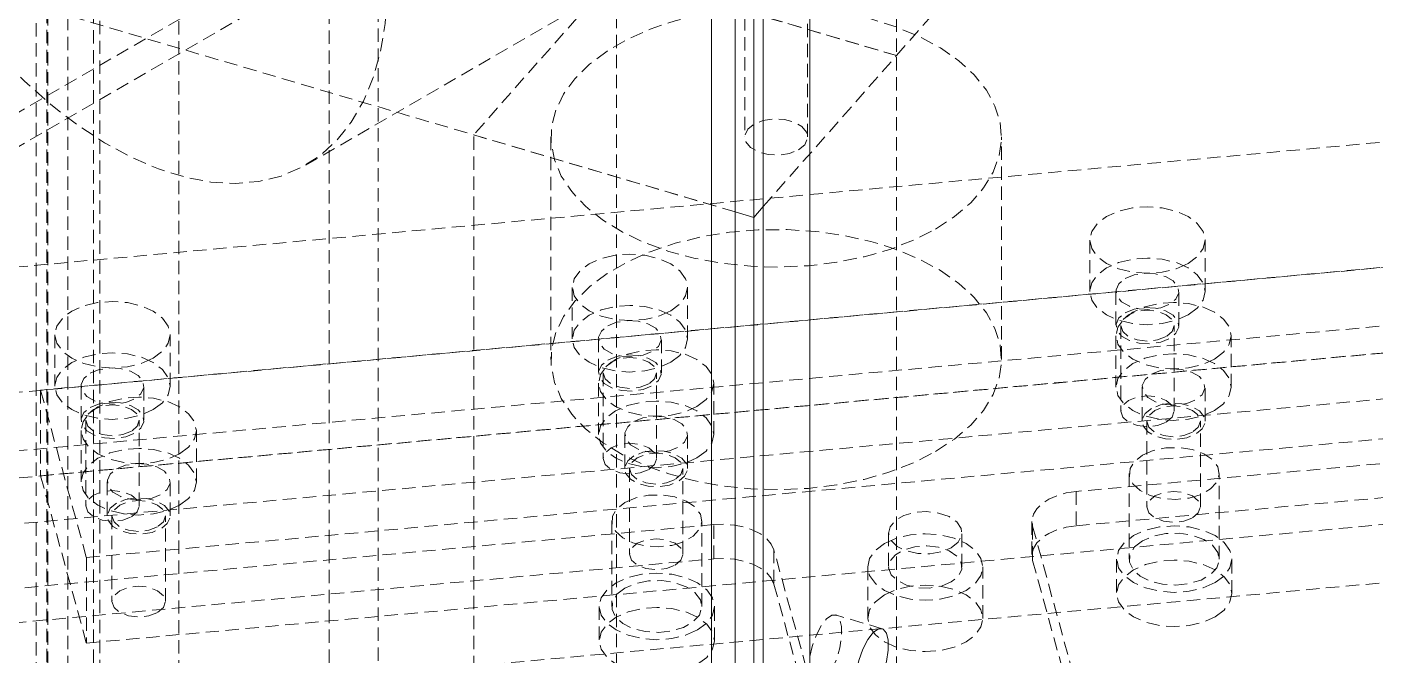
# Model space of a CAD drawing. Header units: millimetres. Extents: x 1529 to 6255, y 1713 to 5797.
# Drawn here: x 5750.1 to 5878.8, y 4318.6 to 4378.5 of the extents above; entities that cross this region are included whole.
import ezdxf

# ---------------------------------------------------------------- set-up
doc = ezdxf.new("R2010")
doc.units = ezdxf.units.MM
doc.linetypes.add('HIDDEN', pattern=[1.905, 1.27, -0.635])

msp = doc.modelspace()

# ---------------------------------------------------------------- linework, layer by layer
at = {"color": 7, "linetype": 'HIDDEN', "lineweight": 0}
for p, q in [((5757.049, 4103.473), (5757.049, 4671.785)), ((5778.944, 4165.406), (5778.944, 4671.662)), ((5751.999, 4102.614), (5751.999, 4670.927)), ((5752.111, 4671.334), (5752.111, 4103.021)), ((5756.454, 4669.616), (5756.454, 4101.304)), ((5783.637, 4654.556), (5783.637, 4148.301)), ((5754.007, 4651.847), (5754.007, 4145.592)), ((5764.616, 4103.432), (5764.616, 4609.687)), ((5750.997, 4088.001), (5750.997, 4594.256)), ((5833.096, 4375.736), (5969.293, 4530.046)), ((5833.096, 4375.736), (5588.069, 4447.809)), ((5817.694, 4360.829), (5574.449, 4432.378)), ((5833.096, 4400.232), (5833.096, 4375.736)), ((5818.614, 4390.834), (5818.614, 4367.971)), ((5824.614, 4367.971), (5824.614, 4390.834)), ((5694.335, 4338.59), (5772.116, 4383.492)), ((5806.366, 4383.598), (5792.746, 4368.167)), ((5806.366, 4383.598), (5833.096, 4375.736)), ((5806.366, 3877.343), (5806.366, 4383.598)), ((5776.723, 4365.294), (5805.007, 4381.622)), ((5694.335, 4335.323), (5772.116, 4380.226)), ((5697.69, 4350.857), (5969.305, 4375.691)), ((5820.384, 4361.334), (5833.096, 4375.736)), ((5833.096, 3869.481), (5833.096, 4375.736)), ((5792.746, 4368.167), (5817.694, 4360.829)), ((5792.746, 3861.912), (5792.746, 4368.167)), ((5800.114, 4367.971), (5800.114, 4346.74)), ((5843.114, 4346.74), (5843.114, 4367.971)), ((5965.949, 4363.425), (5694.335, 4338.591)), ((5960.796, 4362.972), (5751.406, 4343.826)), ((5973.998, 4358.586), (5702.383, 4333.751)), ((5851.54, 4358.143), (5851.54, 4353.244)), ((5862.54, 4353.244), (5862.54, 4358.143)), ((5694.335, 4330.425), (5965.949, 4355.26)), ((5751.406, 4335.661), (5960.796, 4354.806)), ((5802.155, 4353.628), (5802.155, 4348.729)), ((5813.155, 4348.729), (5813.155, 4353.628)), ((5854.04, 4353.244), (5854.04, 4349.978)), ((5860.04, 4349.978), (5860.04, 4353.244)), ((5969.305, 4351.195), (5697.69, 4326.36)), ((5854.49, 4349.978), (5854.49, 4341.812)), ((5859.59, 4341.813), (5859.59, 4349.978)), ((5752.771, 4349.113), (5752.771, 4344.213)), ((5763.771, 4344.213), (5763.771, 4349.113)), ((5804.655, 4348.729), (5804.655, 4345.463)), ((5810.655, 4345.463), (5810.655, 4348.729)), ((5854.043, 4349.02), (5854.043, 4344.121)), ((5865.043, 4344.121), (5865.043, 4349.02)), ((5755.786, 4327.861), (5965.176, 4347.007)), ((5805.105, 4345.463), (5805.105, 4337.297)), ((5810.205, 4337.297), (5810.205, 4345.463)), ((5751.406, 4343.826), (5755.786, 4327.861)), ((5751.406, 4343.826), (5751.406, 4335.661)), ((5755.271, 4344.213), (5755.271, 4340.947)), ((5761.271, 4340.947), (5761.271, 4344.213)), ((5804.658, 4344.505), (5804.658, 4339.606)), ((5815.658, 4339.606), (5815.658, 4344.505)), ((5958.888, 4344.094), (5850.242, 4334.16)), ((5856.543, 4344.121), (5856.543, 4340.855)), ((5862.543, 4340.855), (5862.543, 4344.121)), ((5755.721, 4340.947), (5755.721, 4332.782)), ((5760.821, 4332.782), (5760.821, 4340.947)), ((5755.274, 4339.99), (5755.274, 4335.09)), ((5766.274, 4335.09), (5766.274, 4339.99)), ((5807.158, 4339.606), (5807.158, 4336.34)), ((5813.158, 4336.34), (5813.158, 4339.606)), ((5850.242, 4330.894), (5958.888, 4340.828)), ((5856.993, 4340.855), (5856.993, 4332.69)), ((5862.093, 4332.69), (5862.093, 4340.855)), ((5755.786, 4319.696), (5965.176, 4338.841)), ((5807.608, 4336.34), (5807.608, 4328.174)), ((5812.708, 4328.174), (5812.708, 4336.34)), ((5855.305, 4335.875), (5855.305, 4327.71)), ((5863.905, 4327.71), (5863.905, 4335.875)), ((5751.406, 4335.661), (5755.786, 4319.696)), ((5757.774, 4335.09), (5757.774, 4331.824)), ((5763.774, 4331.824), (5763.774, 4335.09)), ((5973.998, 4334.09), (5702.383, 4309.255)), ((5850.242, 4334.16), (5850.242, 4330.894)), ((5815.673, 4330.999), (5707.028, 4321.065)), ((5758.224, 4331.824), (5758.224, 4323.659)), ((5763.324, 4323.659), (5763.324, 4331.824)), ((5805.921, 4331.36), (5805.921, 4323.195)), ((5814.521, 4323.195), (5814.521, 4331.36)), ((5815.673, 4327.733), (5815.673, 4330.999)), ((5846.024, 4331.309), (5846.024, 4328.043)), ((5846.086, 4330.857), (5863.294, 4268.138)), ((5846.086, 4330.857), (5846.086, 4327.591)), ((5832.344, 4330.225), (5832.344, 4326.959)), ((5839.344, 4326.959), (5839.344, 4330.225)), ((5838.602, 4265.88), (5821.394, 4328.6)), ((5821.394, 4328.6), (5821.394, 4325.334)), ((5707.028, 4317.799), (5815.673, 4327.733)), ((5755.786, 4327.861), (5755.786, 4319.696)), ((5830.344, 4326.959), (5830.344, 4322.06)), ((5841.344, 4322.06), (5841.344, 4326.959)), ((5846.086, 4327.591), (5863.294, 4264.871)), ((5854.105, 4327.71), (5854.105, 4324.444)), ((5865.105, 4324.444), (5865.105, 4327.71)), ((5821.394, 4325.334), (5838.602, 4262.614)), ((5804.721, 4323.195), (5804.721, 4319.928)), ((5815.721, 4319.928), (5815.721, 4323.195)), ((5831.729, 4321.075), (5827.274, 4322.386))]:
    msp.add_line(p, q, dxfattribs=at)
at = {"color": 7, "linetype": 'Continuous', "lineweight": 15}
for p, q in [((5820.384, 3824.05), (5820.384, 4392.362)), ((5817.694, 4391.858), (5817.694, 3823.545)), ((5824.839, 3822.739), (5824.839, 4391.052)), ((5815.424, 4389.286), (5815.424, 3820.973)), ((5819.476, 4384.801), (5819.476, 4360.305)), ((5817.694, 4360.829), (5819.476, 4360.305)), ((5819.476, 4360.305), (5820.384, 4361.334)), ((5819.476, 4360.305), (5819.476, 3854.05))]:
    msp.add_line(p, q, dxfattribs=at)
at = {"color": 7, "linetype": 'HIDDEN', "lineweight": 0, "flags": 128}
for points in [[(5757.974, 4428.391), (5755.389, 4429.738), (5752.829, 4430.78), (5750.318, 4431.507), (5747.879, 4431.913), (5745.537, 4431.994), (5743.314, 4431.749), (5741.23, 4431.18), (5739.305, 4430.293), (5737.558, 4429.096), (5736.006, 4427.601), (5734.663, 4425.822), (5733.542, 4423.775), (5732.654, 4421.481), (5732.007, 4418.961), (5731.607, 4416.239), (5731.459, 4413.342), (5731.563, 4410.295), (5731.918, 4407.13), (5732.522, 4403.875), (5733.368, 4400.563), (5734.449, 4397.223), (5735.754, 4393.889), (5737.27, 4390.592), (5738.984, 4387.363), (5740.878, 4384.234), (5742.936, 4381.233), (5745.136, 4378.39), (5747.459, 4375.731), (5749.882, 4373.283), (5752.382, 4371.068), (5754.935, 4369.107), (5757.518, 4367.419), (5760.104, 4366.02), (5762.671, 4364.923), (5765.192, 4364.14), (5767.645, 4363.677), (5770.006, 4363.538), (5772.252, 4363.726), (5774.362, 4364.238), (5776.316, 4365.07), (5778.096, 4366.212), (5779.683, 4367.656), (5781.064, 4369.386), (5782.225, 4371.387), (5783.155, 4373.639), (5783.845, 4376.121), (5784.289, 4378.809), (5784.482, 4381.678), (5784.422, 4384.7), (5784.111, 4387.847), (5783.55, 4391.088), (5782.746, 4394.392), (5781.706, 4397.729), (5780.44, 4401.067), (5778.96, 4404.373), (5777.28, 4407.616), (5775.416, 4410.765)], [(5836.817, 4359.194), (5838.636, 4360.389), (5840.176, 4361.707), (5841.411, 4363.129), (5842.321, 4364.63), (5842.89, 4366.186), (5843.111, 4367.772), (5842.979, 4369.36), (5842.495, 4370.926), (5841.669, 4372.443), (5840.514, 4373.887), (5839.048, 4375.234), (5837.296, 4376.461), (5835.286, 4377.549), (5833.052, 4378.48), (5830.631, 4379.238), (5828.061, 4379.811), (5825.385, 4380.19), (5822.647, 4380.368), (5819.893, 4380.342), (5817.166, 4380.114), (5814.513, 4379.686), (5811.976, 4379.065), (5809.597, 4378.263), (5807.416, 4377.291), (5805.468, 4376.167), (5803.785, 4374.907), (5802.395, 4373.534), (5801.32, 4372.07), (5800.579, 4370.538), (5800.183, 4368.964), (5800.139, 4367.374), (5800.447, 4365.794), (5801.103, 4364.249), (5802.096, 4362.765), (5803.409, 4361.367), (5805.021, 4360.077), (5806.906, 4358.917), (5809.032, 4357.906), (5811.365, 4357.06), (5813.866, 4356.393), (5816.494, 4355.916), (5819.207, 4355.637), (5821.958, 4355.56), (5824.705, 4355.688), (5827.4, 4356.017), (5830, 4356.542), (5832.463, 4357.255), (5834.748, 4358.144), (5836.817, 4359.194)], [(5823.735, 4366.746), (5824.333, 4367.239), (5824.602, 4367.82), (5824.512, 4368.419), (5824.071, 4368.964), (5823.334, 4369.389), (5822.39, 4369.643), (5821.352, 4369.696), (5820.346, 4369.54), (5819.492, 4369.195), (5818.895, 4368.702), (5818.625, 4368.121), (5818.716, 4367.522), (5819.156, 4366.977), (5819.893, 4366.552), (5820.837, 4366.298), (5821.875, 4366.245), (5822.882, 4366.401), (5823.735, 4366.746)], [(5860.929, 4355.898), (5859.79, 4355.394), (5858.463, 4355.076), (5857.04, 4354.968), (5855.616, 4355.076), (5854.29, 4355.394), (5853.151, 4355.898), (5852.276, 4356.556), (5851.727, 4357.322), (5851.54, 4358.143), (5851.727, 4358.965), (5852.276, 4359.731), (5853.151, 4360.388), (5854.29, 4360.893), (5855.616, 4361.21), (5857.04, 4361.318), (5858.463, 4361.21), (5859.79, 4360.893), (5860.929, 4360.388), (5861.803, 4359.731), (5862.352, 4358.965), (5862.54, 4358.143), (5862.352, 4357.322), (5861.803, 4356.556), (5860.929, 4355.898)], [(5836.817, 4337.964), (5838.636, 4339.158), (5840.176, 4340.477), (5841.411, 4341.899), (5842.321, 4343.4), (5842.89, 4344.956), (5843.111, 4346.542), (5842.979, 4348.13), (5842.495, 4349.696), (5841.669, 4351.213), (5840.514, 4352.657), (5839.048, 4354.004), (5837.296, 4355.231), (5835.286, 4356.319), (5833.052, 4357.25), (5830.631, 4358.008), (5828.061, 4358.581), (5825.385, 4358.96), (5822.647, 4359.138), (5819.893, 4359.112), (5817.166, 4358.884), (5814.513, 4358.456), (5811.976, 4357.835), (5809.597, 4357.033), (5807.416, 4356.061), (5805.468, 4354.937), (5803.785, 4353.677), (5802.395, 4352.304), (5801.32, 4350.84), (5800.579, 4349.308), (5800.183, 4347.734), (5800.139, 4346.144), (5800.447, 4344.563), (5801.103, 4343.019), (5802.096, 4341.535), (5803.409, 4340.137), (5805.021, 4338.847), (5806.906, 4337.687), (5809.032, 4336.676), (5811.365, 4335.83), (5813.866, 4335.163), (5816.494, 4334.686), (5819.207, 4334.407), (5821.958, 4334.33), (5824.705, 4334.458), (5827.4, 4334.787), (5830, 4335.312), (5832.463, 4336.025), (5834.748, 4336.914), (5836.817, 4337.964)], [(5811.544, 4351.383), (5810.405, 4350.878), (5809.079, 4350.561), (5807.655, 4350.453), (5806.232, 4350.561), (5804.905, 4350.878), (5803.766, 4351.383), (5802.892, 4352.04), (5802.343, 4352.806), (5802.155, 4353.628), (5802.343, 4354.45), (5802.892, 4355.215), (5803.766, 4355.873), (5804.905, 4356.378), (5806.232, 4356.695), (5807.655, 4356.803), (5809.079, 4356.695), (5810.405, 4356.378), (5811.544, 4355.873), (5812.418, 4355.215), (5812.968, 4354.45), (5813.155, 4353.628), (5812.968, 4352.806), (5812.418, 4352.04), (5811.544, 4351.383)], [(5860.929, 4350.999), (5861.803, 4351.657), (5862.352, 4352.422), (5862.54, 4353.244), (5862.352, 4354.066), (5861.803, 4354.832), (5860.929, 4355.489), (5859.79, 4355.994), (5858.463, 4356.311), (5857.04, 4356.419), (5855.616, 4356.311), (5854.29, 4355.994), (5853.151, 4355.489), (5852.276, 4354.832), (5851.727, 4354.066), (5851.54, 4353.244), (5851.727, 4352.422), (5852.276, 4351.657), (5853.151, 4350.999), (5854.29, 4350.494), (5855.616, 4350.177), (5857.04, 4350.069), (5858.463, 4350.177), (5859.79, 4350.494), (5860.929, 4350.999)], [(5854.918, 4354.469), (5855.772, 4354.814), (5856.778, 4354.969), (5857.816, 4354.917), (5858.76, 4354.663), (5859.497, 4354.237), (5859.937, 4353.692), (5860.028, 4353.093), (5859.759, 4352.512), (5859.161, 4352.019), (5858.307, 4351.674), (5857.301, 4351.519), (5856.263, 4351.571), (5855.319, 4351.825), (5854.582, 4352.251), (5854.142, 4352.796), (5854.051, 4353.395), (5854.321, 4353.976), (5854.918, 4354.469)], [(5762.16, 4346.867), (5761.021, 4346.363), (5759.694, 4346.046), (5758.271, 4345.937), (5756.847, 4346.046), (5755.521, 4346.363), (5754.382, 4346.867), (5753.508, 4347.525), (5752.958, 4348.291), (5752.771, 4349.113), (5752.958, 4349.934), (5753.508, 4350.7), (5754.382, 4351.358), (5755.521, 4351.862), (5756.847, 4352.179), (5758.271, 4352.288), (5759.694, 4352.179), (5761.021, 4351.862), (5762.16, 4351.358), (5763.034, 4350.7), (5763.583, 4349.934), (5763.771, 4349.113), (5763.583, 4348.291), (5763.034, 4347.525), (5762.16, 4346.867)], [(5811.544, 4346.484), (5812.418, 4347.141), (5812.968, 4347.907), (5813.155, 4348.729), (5812.968, 4349.55), (5812.418, 4350.316), (5811.544, 4350.974), (5810.405, 4351.478), (5809.079, 4351.796), (5807.655, 4351.904), (5806.232, 4351.796), (5804.905, 4351.478), (5803.766, 4350.974), (5802.892, 4350.316), (5802.343, 4349.55), (5802.155, 4348.729), (5802.343, 4347.907), (5802.892, 4347.141), (5803.766, 4346.484), (5804.905, 4345.979), (5806.232, 4345.662), (5807.655, 4345.554), (5809.079, 4345.662), (5810.405, 4345.979), (5811.544, 4346.484)], [(5863.432, 4346.775), (5864.306, 4347.433), (5864.855, 4348.199), (5865.043, 4349.02), (5864.855, 4349.842), (5864.306, 4350.608), (5863.432, 4351.266), (5862.293, 4351.77), (5860.966, 4352.087), (5859.543, 4352.196), (5858.119, 4352.087), (5856.793, 4351.77), (5855.653, 4351.266), (5854.779, 4350.608), (5854.23, 4349.842), (5854.043, 4349.02), (5854.23, 4348.199), (5854.779, 4347.433), (5855.653, 4346.775), (5856.793, 4346.271), (5858.119, 4345.954), (5859.543, 4345.845), (5860.966, 4345.954), (5862.293, 4346.271), (5863.432, 4346.775)], [(5854.918, 4351.203), (5855.772, 4351.548), (5856.778, 4351.703), (5857.816, 4351.651), (5858.76, 4351.397), (5859.497, 4350.971), (5859.937, 4350.426), (5860.028, 4349.827), (5859.759, 4349.246), (5859.161, 4348.753), (5858.307, 4348.408), (5857.301, 4348.253), (5856.263, 4348.305), (5855.319, 4348.559), (5854.582, 4348.985), (5854.142, 4349.53), (5854.051, 4350.129), (5854.321, 4350.71), (5854.918, 4351.203)], [(5858.843, 4348.937), (5858.015, 4348.618), (5857.04, 4348.506), (5856.064, 4348.618), (5855.236, 4348.937), (5854.684, 4349.415), (5854.49, 4349.978), (5854.684, 4350.541), (5855.237, 4351.019), (5856.064, 4351.338), (5857.04, 4351.45), (5858.015, 4351.338), (5858.843, 4351.019), (5859.395, 4350.541), (5859.59, 4349.978), (5859.396, 4349.415), (5858.843, 4348.937)], [(5805.534, 4349.953), (5806.387, 4350.298), (5807.394, 4350.454), (5808.432, 4350.402), (5809.376, 4350.147), (5810.113, 4349.722), (5810.553, 4349.177), (5810.644, 4348.578), (5810.374, 4347.997), (5809.777, 4347.504), (5808.923, 4347.159), (5807.917, 4347.003), (5806.879, 4347.056), (5805.934, 4347.31), (5805.198, 4347.735), (5804.757, 4348.28), (5804.667, 4348.88), (5804.936, 4349.461), (5805.534, 4349.953)], [(5762.16, 4341.968), (5763.034, 4342.626), (5763.583, 4343.392), (5763.771, 4344.213), (5763.583, 4345.035), (5763.034, 4345.801), (5762.16, 4346.458), (5761.021, 4346.963), (5759.694, 4347.28), (5758.271, 4347.388), (5756.847, 4347.28), (5755.521, 4346.963), (5754.382, 4346.458), (5753.508, 4345.801), (5752.958, 4345.035), (5752.771, 4344.213), (5752.958, 4343.392), (5753.508, 4342.626), (5754.382, 4341.968), (5755.521, 4341.464), (5756.847, 4341.146), (5758.271, 4341.038), (5759.694, 4341.146), (5761.021, 4341.464), (5762.16, 4341.968)], [(5814.047, 4342.26), (5814.921, 4342.918), (5815.471, 4343.683), (5815.658, 4344.505), (5815.471, 4345.327), (5814.921, 4346.093), (5814.047, 4346.75), (5812.908, 4347.255), (5811.582, 4347.572), (5810.158, 4347.68), (5808.735, 4347.572), (5807.408, 4347.255), (5806.269, 4346.75), (5805.395, 4346.093), (5804.846, 4345.327), (5804.658, 4344.505), (5804.846, 4343.683), (5805.395, 4342.918), (5806.269, 4342.26), (5807.408, 4341.755), (5808.735, 4341.438), (5810.158, 4341.33), (5811.582, 4341.438), (5812.908, 4341.755), (5814.047, 4342.26)], [(5805.534, 4346.687), (5806.387, 4347.032), (5807.394, 4347.188), (5808.432, 4347.135), (5809.376, 4346.881), (5810.113, 4346.456), (5810.553, 4345.911), (5810.644, 4345.312), (5810.374, 4344.731), (5809.777, 4344.238), (5808.923, 4343.893), (5807.917, 4343.737), (5806.879, 4343.79), (5805.934, 4344.044), (5805.198, 4344.469), (5804.757, 4345.014), (5804.667, 4345.613), (5804.936, 4346.194), (5805.534, 4346.687)], [(5809.458, 4344.422), (5808.631, 4344.103), (5807.655, 4343.99), (5806.679, 4344.103), (5805.852, 4344.422), (5805.299, 4344.899), (5805.105, 4345.463), (5805.299, 4346.026), (5805.852, 4346.503), (5806.679, 4346.823), (5807.655, 4346.935), (5808.631, 4346.823), (5809.458, 4346.503), (5810.011, 4346.026), (5810.205, 4345.463), (5810.011, 4344.899), (5809.458, 4344.422)], [(5863.432, 4341.876), (5864.306, 4342.534), (5864.855, 4343.299), (5865.043, 4344.121), (5864.855, 4344.943), (5864.306, 4345.709), (5863.432, 4346.366), (5862.293, 4346.871), (5860.966, 4347.188), (5859.543, 4347.296), (5858.119, 4347.188), (5856.793, 4346.871), (5855.653, 4346.366), (5854.779, 4345.709), (5854.23, 4344.943), (5854.043, 4344.121), (5854.23, 4343.299), (5854.779, 4342.534), (5855.653, 4341.876), (5856.793, 4341.371), (5858.119, 4341.054), (5859.543, 4340.946), (5860.966, 4341.054), (5862.293, 4341.371), (5863.432, 4341.876)], [(5756.149, 4345.438), (5757.003, 4345.783), (5758.009, 4345.939), (5759.047, 4345.886), (5759.992, 4345.632), (5760.728, 4345.207), (5761.169, 4344.662), (5761.259, 4344.062), (5760.99, 4343.481), (5760.392, 4342.989), (5759.539, 4342.644), (5758.532, 4342.488), (5757.494, 4342.54), (5756.55, 4342.795), (5755.813, 4343.22), (5755.373, 4343.765), (5755.282, 4344.364), (5755.552, 4344.945), (5756.149, 4345.438)], [(5857.421, 4345.346), (5858.275, 4345.691), (5859.281, 4345.846), (5860.319, 4345.794), (5861.263, 4345.54), (5862, 4345.115), (5862.44, 4344.569), (5862.531, 4343.97), (5862.261, 4343.389), (5861.664, 4342.897), (5860.81, 4342.552), (5859.804, 4342.396), (5858.766, 4342.448), (5857.822, 4342.703), (5857.085, 4343.128), (5856.645, 4343.673), (5856.554, 4344.272), (5856.824, 4344.853), (5857.421, 4345.346)], [(5764.663, 4337.745), (5765.537, 4338.402), (5766.086, 4339.168), (5766.274, 4339.99), (5766.086, 4340.811), (5765.537, 4341.577), (5764.663, 4342.235), (5763.524, 4342.739), (5762.197, 4343.057), (5760.774, 4343.165), (5759.35, 4343.057), (5758.024, 4342.739), (5756.885, 4342.235), (5756.011, 4341.577), (5755.461, 4340.811), (5755.274, 4339.99), (5755.461, 4339.168), (5756.011, 4338.402), (5756.885, 4337.745), (5758.024, 4337.24), (5759.35, 4336.923), (5760.774, 4336.815), (5762.197, 4336.923), (5763.524, 4337.24), (5764.663, 4337.745)], [(5756.149, 4342.172), (5757.003, 4342.517), (5758.009, 4342.672), (5759.047, 4342.62), (5759.992, 4342.366), (5760.728, 4341.941), (5761.169, 4341.395), (5761.259, 4340.796), (5760.99, 4340.215), (5760.392, 4339.723), (5759.539, 4339.378), (5758.532, 4339.222), (5757.494, 4339.274), (5756.55, 4339.529), (5755.813, 4339.954), (5755.373, 4340.499), (5755.282, 4341.098), (5755.552, 4341.679), (5756.149, 4342.172)], [(5760.074, 4339.906), (5759.247, 4339.587), (5758.271, 4339.475), (5757.295, 4339.587), (5756.468, 4339.906), (5755.915, 4340.384), (5755.721, 4340.947), (5755.915, 4341.511), (5756.468, 4341.988), (5757.295, 4342.307), (5758.271, 4342.419), (5759.247, 4342.307), (5760.074, 4341.988), (5760.627, 4341.511), (5760.821, 4340.947), (5760.627, 4340.384), (5760.074, 4339.906)], [(5814.047, 4337.361), (5814.921, 4338.018), (5815.471, 4338.784), (5815.658, 4339.606), (5815.471, 4340.428), (5814.921, 4341.193), (5814.047, 4341.851), (5812.908, 4342.356), (5811.582, 4342.673), (5810.158, 4342.781), (5808.735, 4342.673), (5807.408, 4342.356), (5806.269, 4341.851), (5805.395, 4341.193), (5804.846, 4340.428), (5804.658, 4339.606), (5804.846, 4338.784), (5805.395, 4338.018), (5806.269, 4337.361), (5807.408, 4336.856), (5808.735, 4336.539), (5810.158, 4336.431), (5811.582, 4336.539), (5812.908, 4336.856), (5814.047, 4337.361)], [(5858.843, 4340.772), (5859.396, 4341.249), (5859.59, 4341.813), (5859.395, 4342.376), (5858.843, 4342.853), (5858.015, 4343.173), (5857.04, 4343.285), (5856.064, 4343.173), (5855.237, 4342.853), (5854.684, 4342.376), (5854.49, 4341.812), (5854.684, 4341.249), (5855.236, 4340.772), (5856.064, 4340.453), (5857.04, 4340.34), (5858.015, 4340.452), (5858.843, 4340.772)], [(5857.421, 4342.08), (5856.824, 4341.587), (5856.554, 4341.006), (5856.645, 4340.407), (5857.085, 4339.862), (5857.822, 4339.436), (5858.766, 4339.182), (5859.804, 4339.13), (5860.81, 4339.285), (5861.664, 4339.63), (5862.261, 4340.123), (5862.531, 4340.704), (5862.44, 4341.303), (5862, 4341.848), (5861.263, 4342.274), (5860.319, 4342.528), (5859.281, 4342.58), (5858.275, 4342.425), (5857.421, 4342.08)], [(5861.346, 4339.814), (5860.518, 4339.495), (5859.543, 4339.383), (5858.567, 4339.495), (5857.739, 4339.814), (5857.187, 4340.292), (5856.993, 4340.855), (5857.187, 4341.418), (5857.739, 4341.896), (5858.567, 4342.215), (5859.543, 4342.327), (5860.518, 4342.215), (5861.346, 4341.896), (5861.898, 4341.418), (5862.093, 4340.855), (5861.898, 4340.292), (5861.346, 4339.814)], [(5808.037, 4340.83), (5808.89, 4341.175), (5809.897, 4341.331), (5810.935, 4341.279), (5811.879, 4341.024), (5812.616, 4340.599), (5813.056, 4340.054), (5813.147, 4339.455), (5812.877, 4338.874), (5812.279, 4338.381), (5811.426, 4338.036), (5810.42, 4337.881), (5809.382, 4337.933), (5808.437, 4338.187), (5807.701, 4338.612), (5807.26, 4339.158), (5807.17, 4339.757), (5807.439, 4340.338), (5808.037, 4340.83)], [(5809.458, 4336.256), (5810.011, 4336.734), (5810.205, 4337.297), (5810.011, 4337.86), (5809.458, 4338.338), (5808.631, 4338.657), (5807.655, 4338.769), (5806.679, 4338.657), (5805.852, 4338.338), (5805.299, 4337.86), (5805.105, 4337.297), (5805.299, 4336.734), (5805.852, 4336.256), (5806.679, 4335.937), (5807.655, 4335.825), (5808.631, 4335.937), (5809.458, 4336.256)], [(5856.565, 4337.631), (5857.596, 4338.07), (5858.806, 4338.314), (5860.087, 4338.342), (5861.325, 4338.151), (5862.41, 4337.757), (5863.246, 4337.196), (5863.759, 4336.518), (5863.902, 4335.782), (5863.664, 4335.055), (5863.065, 4334.401), (5862.159, 4333.878), (5861.026, 4333.532), (5859.766, 4333.395), (5858.492, 4333.478), (5857.318, 4333.773), (5856.346, 4334.256), (5855.664, 4334.883), (5855.332, 4335.597), (5855.38, 4336.337), (5855.804, 4337.035), (5856.565, 4337.631)], [(5764.663, 4332.845), (5765.537, 4333.503), (5766.086, 4334.269), (5766.274, 4335.09), (5766.086, 4335.912), (5765.537, 4336.678), (5764.663, 4337.336), (5763.524, 4337.84), (5762.197, 4338.157), (5760.774, 4338.266), (5759.35, 4338.157), (5758.024, 4337.84), (5756.885, 4337.336), (5756.011, 4336.678), (5755.461, 4335.912), (5755.274, 4335.09), (5755.461, 4334.269), (5756.011, 4333.503), (5756.885, 4332.845), (5758.024, 4332.341), (5759.35, 4332.024), (5760.774, 4331.915), (5762.197, 4332.024), (5763.524, 4332.341), (5764.663, 4332.845)], [(5808.037, 4337.564), (5807.439, 4337.072), (5807.17, 4336.491), (5807.26, 4335.891), (5807.701, 4335.346), (5808.437, 4334.921), (5809.382, 4334.667), (5810.42, 4334.614), (5811.426, 4334.77), (5812.279, 4335.115), (5812.877, 4335.608), (5813.147, 4336.189), (5813.056, 4336.788), (5812.616, 4337.333), (5811.879, 4337.758), (5810.935, 4338.013), (5809.897, 4338.065), (5808.89, 4337.909), (5808.037, 4337.564)], [(5811.961, 4335.299), (5811.134, 4334.98), (5810.158, 4334.868), (5809.182, 4334.98), (5808.355, 4335.299), (5807.802, 4335.776), (5807.608, 4336.34), (5807.802, 4336.903), (5808.355, 4337.381), (5809.182, 4337.7), (5810.158, 4337.812), (5811.134, 4337.7), (5811.961, 4337.381), (5812.514, 4336.903), (5812.708, 4336.34), (5812.514, 4335.776), (5811.961, 4335.299)], [(5758.652, 4336.315), (5759.506, 4336.66), (5760.512, 4336.816), (5761.55, 4336.763), (5762.494, 4336.509), (5763.231, 4336.084), (5763.672, 4335.539), (5763.762, 4334.939), (5763.493, 4334.359), (5762.895, 4333.866), (5762.042, 4333.521), (5761.035, 4333.365), (5759.997, 4333.418), (5759.053, 4333.672), (5758.316, 4334.097), (5757.876, 4334.642), (5757.785, 4335.241), (5758.055, 4335.822), (5758.652, 4336.315)], [(5760.074, 4331.741), (5760.627, 4332.218), (5760.821, 4332.782), (5760.627, 4333.345), (5760.074, 4333.823), (5759.247, 4334.142), (5758.271, 4334.254), (5757.295, 4334.142), (5756.468, 4333.823), (5755.915, 4333.345), (5755.721, 4332.782), (5755.915, 4332.218), (5756.468, 4331.741), (5757.295, 4331.422), (5758.271, 4331.31), (5759.247, 4331.422), (5760.074, 4331.741)], [(5758.652, 4333.049), (5758.055, 4332.556), (5757.785, 4331.975), (5757.876, 4331.376), (5758.316, 4330.831), (5759.053, 4330.406), (5759.997, 4330.151), (5761.035, 4330.099), (5762.042, 4330.255), (5762.895, 4330.6), (5763.493, 4331.092), (5763.762, 4331.673), (5763.672, 4332.273), (5763.231, 4332.818), (5762.494, 4333.243), (5761.55, 4333.497), (5760.512, 4333.55), (5759.506, 4333.394), (5758.652, 4333.049)], [(5762.577, 4330.783), (5761.75, 4330.464), (5760.774, 4330.352), (5759.798, 4330.464), (5758.971, 4330.783), (5758.418, 4331.261), (5758.224, 4331.824), (5758.418, 4332.388), (5758.971, 4332.865), (5759.798, 4333.184), (5760.774, 4333.296), (5761.75, 4333.184), (5762.577, 4332.865), (5763.13, 4332.388), (5763.324, 4331.824), (5763.13, 4331.261), (5762.577, 4330.783)], [(5807.18, 4333.115), (5808.212, 4333.555), (5809.422, 4333.799), (5810.702, 4333.827), (5811.941, 4333.635), (5813.026, 4333.241), (5813.862, 4332.681), (5814.374, 4332.002), (5814.518, 4331.267), (5814.28, 4330.54), (5813.681, 4329.886), (5812.774, 4329.363), (5811.641, 4329.017), (5810.382, 4328.879), (5809.108, 4328.962), (5807.933, 4329.258), (5806.962, 4329.741), (5806.28, 4330.367), (5805.948, 4331.082), (5805.996, 4331.821), (5806.419, 4332.52), (5807.18, 4333.115)], [(5850.242, 4334.16), (5849.294, 4334.017), (5848.412, 4333.77), (5847.63, 4333.429), (5846.979, 4333.006), (5846.484, 4332.517), (5846.163, 4331.983), (5846.028, 4331.422), (5846.086, 4330.857)], [(5861.346, 4331.649), (5861.898, 4332.126), (5862.093, 4332.69), (5861.898, 4333.253), (5861.346, 4333.731), (5860.518, 4334.05), (5859.543, 4334.162), (5858.567, 4334.05), (5857.739, 4333.731), (5857.187, 4333.253), (5856.993, 4332.69), (5857.187, 4332.126), (5857.739, 4331.649), (5858.567, 4331.33), (5859.543, 4331.218), (5860.518, 4331.33), (5861.346, 4331.649)], [(5838.319, 4328.796), (5838.988, 4329.338), (5839.317, 4329.975), (5839.27, 4330.64), (5838.851, 4331.259), (5838.106, 4331.767), (5837.116, 4332.107), (5835.989, 4332.244), (5834.845, 4332.161), (5833.81, 4331.869), (5832.996, 4331.399), (5832.49, 4330.801), (5832.347, 4330.141), (5832.583, 4329.49), (5833.173, 4328.919), (5834.052, 4328.489), (5835.126, 4328.247), (5836.277, 4328.22), (5837.381, 4328.41), (5838.319, 4328.796)], [(5821.394, 4328.6), (5821.146, 4329.147), (5820.719, 4329.656), (5820.127, 4330.107), (5819.394, 4330.483), (5818.549, 4330.769), (5817.623, 4330.955), (5816.652, 4331.032), (5815.673, 4330.999)], [(5850.242, 4330.894), (5849.294, 4330.751), (5848.412, 4330.504), (5847.63, 4330.162), (5846.979, 4329.739), (5846.484, 4329.251), (5846.163, 4328.717), (5846.028, 4328.156), (5846.086, 4327.591)], [(5863.495, 4325.465), (5862.355, 4324.96), (5861.029, 4324.643), (5859.605, 4324.535), (5858.182, 4324.643), (5856.855, 4324.96), (5855.716, 4325.465), (5854.842, 4326.122), (5854.293, 4326.888), (5854.105, 4327.71), (5854.293, 4328.532), (5854.842, 4329.297), (5855.716, 4329.955), (5856.855, 4330.46), (5858.182, 4330.777), (5859.605, 4330.885), (5861.029, 4330.777), (5862.355, 4330.46), (5863.495, 4329.955), (5864.369, 4329.297), (5864.918, 4328.532), (5865.105, 4327.71), (5864.918, 4326.888), (5864.369, 4326.122), (5863.495, 4325.465)], [(5811.961, 4327.133), (5812.514, 4327.611), (5812.708, 4328.174), (5812.514, 4328.738), (5811.961, 4329.215), (5811.134, 4329.534), (5810.158, 4329.646), (5809.182, 4329.534), (5808.355, 4329.215), (5807.802, 4328.738), (5807.608, 4328.174), (5807.802, 4327.611), (5808.355, 4327.133), (5809.182, 4326.814), (5810.158, 4326.702), (5811.134, 4326.814), (5811.961, 4327.133)], [(5831.955, 4329.204), (5833.094, 4329.708), (5834.421, 4330.026), (5835.844, 4330.134), (5837.268, 4330.026), (5838.594, 4329.708), (5839.733, 4329.204), (5840.607, 4328.546), (5841.157, 4327.781), (5841.344, 4326.959), (5841.157, 4326.137), (5840.607, 4325.371), (5839.733, 4324.714), (5838.594, 4324.209), (5837.268, 4323.892), (5835.844, 4323.784), (5834.421, 4323.892), (5833.094, 4324.209), (5831.955, 4324.714), (5831.081, 4325.371), (5830.531, 4326.137), (5830.344, 4326.959), (5830.531, 4327.781), (5831.081, 4328.546), (5831.955, 4329.204)], [(5856.565, 4329.465), (5855.804, 4328.87), (5855.38, 4328.171), (5855.332, 4327.432), (5855.664, 4326.717), (5856.346, 4326.091), (5857.318, 4325.608), (5858.492, 4325.312), (5859.766, 4325.229), (5861.026, 4325.367), (5862.159, 4325.713), (5863.065, 4326.236), (5863.664, 4326.89), (5863.902, 4327.617), (5863.759, 4328.352), (5863.246, 4329.031), (5862.41, 4329.591), (5861.325, 4329.985), (5860.087, 4330.177), (5858.806, 4330.149), (5857.596, 4329.905), (5856.565, 4329.465)], [(5838.319, 4325.53), (5837.381, 4325.144), (5836.277, 4324.954), (5835.126, 4324.981), (5834.052, 4325.223), (5833.173, 4325.653), (5832.583, 4326.224), (5832.347, 4326.875), (5832.49, 4327.535), (5832.996, 4328.133), (5833.81, 4328.603), (5834.845, 4328.895), (5835.989, 4328.978), (5837.116, 4328.841), (5838.106, 4328.501), (5838.851, 4327.993), (5839.27, 4327.373), (5839.317, 4326.709), (5838.988, 4326.071), (5838.319, 4325.53)], [(5821.394, 4325.334), (5821.146, 4325.881), (5820.719, 4326.39), (5820.127, 4326.841), (5819.394, 4327.217), (5818.549, 4327.503), (5817.623, 4327.689), (5816.652, 4327.766), (5815.673, 4327.733)], [(5863.495, 4322.199), (5864.369, 4322.856), (5864.918, 4323.622), (5865.105, 4324.444), (5864.918, 4325.266), (5864.369, 4326.031), (5863.495, 4326.689), (5862.355, 4327.193), (5861.029, 4327.511), (5859.605, 4327.619), (5858.182, 4327.511), (5856.855, 4327.193), (5855.716, 4326.689), (5854.842, 4326.031), (5854.293, 4325.266), (5854.105, 4324.444), (5854.293, 4323.622), (5854.842, 4322.856), (5855.716, 4322.199), (5856.855, 4321.694), (5858.182, 4321.377), (5859.605, 4321.269), (5861.029, 4321.377), (5862.355, 4321.694), (5863.495, 4322.199)], [(5814.11, 4320.949), (5812.971, 4320.445), (5811.645, 4320.128), (5810.221, 4320.019), (5808.797, 4320.128), (5807.471, 4320.445), (5806.332, 4320.949), (5805.458, 4321.607), (5804.908, 4322.373), (5804.721, 4323.195), (5804.908, 4324.016), (5805.458, 4324.782), (5806.332, 4325.44), (5807.471, 4325.944), (5808.798, 4326.261), (5810.221, 4326.37), (5811.645, 4326.261), (5812.971, 4325.944), (5814.11, 4325.44), (5814.984, 4324.782), (5815.534, 4324.016), (5815.721, 4323.195), (5815.534, 4322.373), (5814.984, 4321.607), (5814.11, 4320.949)], [(5807.18, 4324.95), (5806.419, 4324.354), (5805.996, 4323.656), (5805.948, 4322.917), (5806.28, 4322.202), (5806.962, 4321.575), (5807.933, 4321.093), (5809.108, 4320.797), (5810.382, 4320.714), (5811.641, 4320.851), (5812.774, 4321.197), (5813.681, 4321.72), (5814.28, 4322.375), (5814.518, 4323.102), (5814.374, 4323.837), (5813.862, 4324.515), (5813.026, 4325.076), (5811.941, 4325.47), (5810.702, 4325.661), (5809.422, 4325.634), (5808.212, 4325.389), (5807.18, 4324.95)], [(5762.577, 4322.618), (5763.13, 4323.096), (5763.324, 4323.659), (5763.13, 4324.222), (5762.577, 4324.7), (5761.75, 4325.019), (5760.774, 4325.131), (5759.798, 4325.019), (5758.971, 4324.7), (5758.418, 4324.222), (5758.224, 4323.659), (5758.418, 4323.096), (5758.971, 4322.618), (5759.798, 4322.299), (5760.774, 4322.187), (5761.75, 4322.299), (5762.577, 4322.618)], [(5831.955, 4324.305), (5831.081, 4323.647), (5830.531, 4322.881), (5830.344, 4322.06), (5830.531, 4321.238), (5831.081, 4320.472), (5831.955, 4319.814), (5833.094, 4319.31), (5834.421, 4318.993), (5835.844, 4318.884), (5837.268, 4318.993), (5838.594, 4319.31), (5839.733, 4319.814), (5840.607, 4320.472), (5841.157, 4321.238), (5841.344, 4322.06), (5841.157, 4322.881), (5840.607, 4323.647), (5839.733, 4324.305), (5838.594, 4324.809), (5837.268, 4325.126), (5835.844, 4325.235), (5834.421, 4325.126), (5833.094, 4324.809), (5831.955, 4324.305)], [(5814.11, 4317.683), (5814.984, 4318.341), (5815.534, 4319.107), (5815.721, 4319.928), (5815.534, 4320.75), (5814.984, 4321.516), (5814.11, 4322.173), (5812.971, 4322.678), (5811.645, 4322.995), (5810.221, 4323.103), (5808.798, 4322.995), (5807.471, 4322.678), (5806.332, 4322.173), (5805.458, 4321.516), (5804.908, 4320.75), (5804.721, 4319.928), (5804.908, 4319.107), (5805.458, 4318.341), (5806.332, 4317.683), (5807.471, 4317.179), (5808.797, 4316.861), (5810.221, 4316.753), (5811.645, 4316.861), (5812.971, 4317.179), (5814.11, 4317.683)], [(5824.697, 4317.228), (5824.783, 4316.397), (5825.032, 4315.852), (5825.417, 4315.651), (5825.896, 4315.816), (5826.417, 4316.329), (5826.924, 4317.134), (5827.362, 4318.145), (5827.684, 4319.251), (5827.853, 4320.333), (5827.853, 4321.274), (5827.684, 4321.972), (5827.362, 4322.35), (5826.924, 4322.368), (5826.417, 4322.025), (5825.896, 4321.357), (5825.417, 4320.436), (5825.032, 4319.363), (5824.783, 4318.253), (5824.697, 4317.228)]]:
    msp.add_lwpolyline(points, dxfattribs=at)
at = {"color": 7, "linetype": 'Continuous', "lineweight": 15, "flags": 128}
msp.add_lwpolyline([(5829.152, 4315.917), (5829.238, 4315.087), (5829.487, 4314.542), (5829.872, 4314.34), (5830.351, 4314.505), (5830.872, 4315.018), (5831.379, 4315.824), (5831.817, 4316.834), (5832.139, 4317.941), (5832.308, 4319.023), (5832.308, 4319.964), (5832.139, 4320.661), (5831.817, 4321.04), (5831.379, 4321.058), (5830.872, 4320.714), (5830.351, 4320.046), (5829.872, 4319.125), (5829.487, 4318.052), (5829.238, 4316.943), (5829.152, 4315.917)], dxfattribs=at)

doc.saveas('drawing.dxf')
